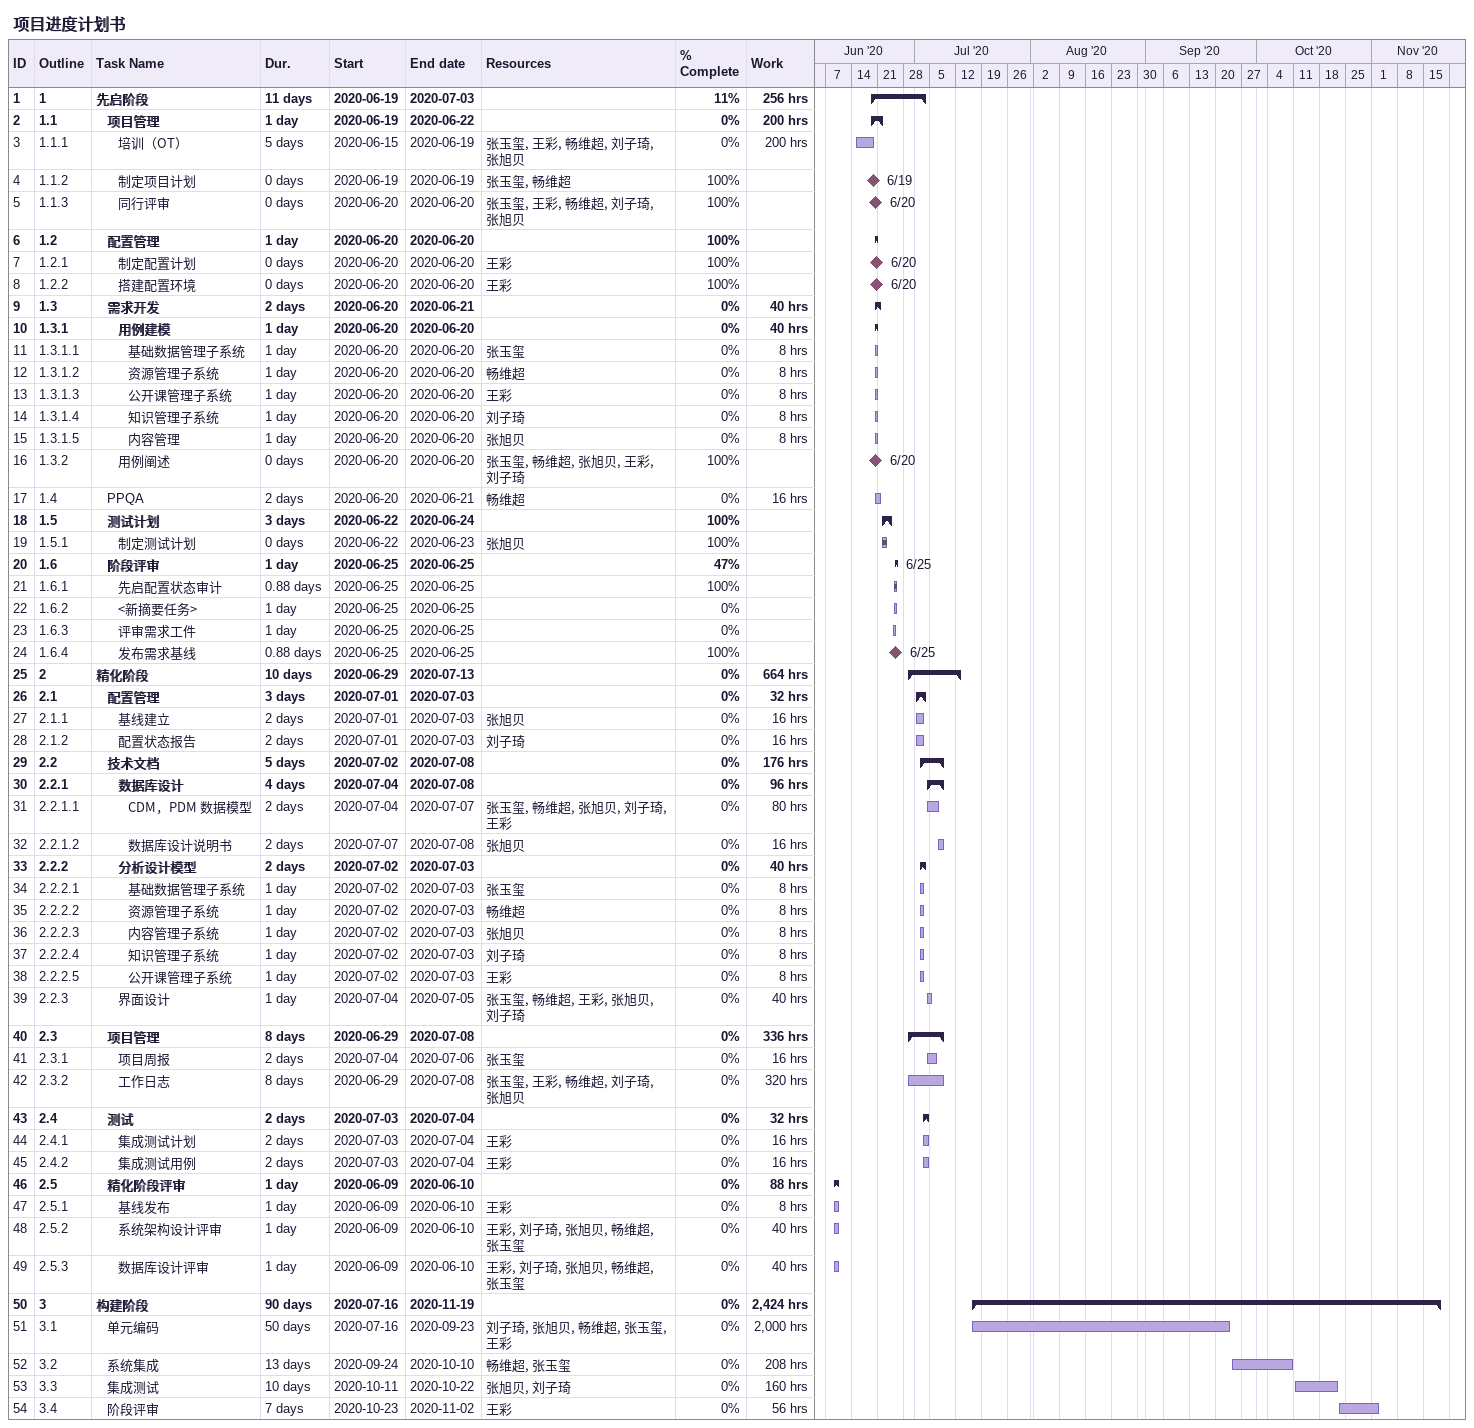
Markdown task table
项目进度计划书

| ID | WBS | Task | Duration | Start | Finish | Resources | % complete | Work (h) |
|---|---|---|---|---|---|---|---|---|
| 1 | 1 | **先启阶段** | 11d | 2020-06-19 | 2020-07-03 |  | 11 | 256 |
| 2 | 1.1 | **项目管理** | 1d | 2020-06-19 | 2020-06-22 |  | 0 | 200 |
| 3 | 1.1.1 | 培训（OT） | 5d | 2020-06-15 | 2020-06-19 | 张玉玺, 王彩, 畅维超, 刘子琦, 张旭贝 | 0 | 200 |
| 4 | 1.1.2 | 制定项目计划 | 0d | 2020-06-19 | 2020-06-19 | 张玉玺, 畅维超 | 100 |  |
| 5 | 1.1.3 | 同行评审 | 0d | 2020-06-20 | 2020-06-20 | 张玉玺, 王彩, 畅维超, 刘子琦, 张旭贝 | 100 |  |
| 6 | 1.2 | **配置管理** | 1d | 2020-06-20 | 2020-06-20 |  | 100 |  |
| 7 | 1.2.1 | 制定配置计划 | 0d | 2020-06-20 | 2020-06-20 | 王彩 | 100 |  |
| 8 | 1.2.2 | 搭建配置环境 | 0d | 2020-06-20 | 2020-06-20 | 王彩 | 100 |  |
| 9 | 1.3 | **需求开发** | 2d | 2020-06-20 | 2020-06-21 |  | 0 | 40 |
| 10 | 1.3.1 | **用例建模** | 1d | 2020-06-20 | 2020-06-20 |  | 0 | 40 |
| 11 | 1.3.1.1 | 基础数据管理子系统 | 1d | 2020-06-20 | 2020-06-20 | 张玉玺 | 0 | 8 |
| 12 | 1.3.1.2 | 资源管理子系统 | 1d | 2020-06-20 | 2020-06-20 | 畅维超 | 0 | 8 |
| 13 | 1.3.1.3 | 公开课管理子系统 | 1d | 2020-06-20 | 2020-06-20 | 王彩 | 0 | 8 |
| 14 | 1.3.1.4 | 知识管理子系统 | 1d | 2020-06-20 | 2020-06-20 | 刘子琦 | 0 | 8 |
| 15 | 1.3.1.5 | 内容管理 | 1d | 2020-06-20 | 2020-06-20 | 张旭贝 | 0 | 8 |
| 16 | 1.3.2 | 用例阐述 | 0d | 2020-06-20 | 2020-06-20 | 张玉玺, 畅维超, 张旭贝, 王彩, 刘子琦 | 100 |  |
| 17 | 1.4 | PPQA | 2d | 2020-06-20 | 2020-06-21 | 畅维超 | 0 | 16 |
| 18 | 1.5 | **测试计划** | 3d | 2020-06-22 | 2020-06-24 |  | 100 |  |
| 19 | 1.5.1 | 制定测试计划 | 0d | 2020-06-22 | 2020-06-23 | 张旭贝 | 100 |  |
| 20 | 1.6 | **阶段评审** | 1d | 2020-06-25 | 2020-06-25 |  | 47 |  |
| 21 | 1.6.1 | 先启配置状态审计 | 0.88d | 2020-06-25 | 2020-06-25 |  | 100 |  |
| 22 | 1.6.2 | <新摘要任务> | 1d | 2020-06-25 | 2020-06-25 |  | 0 |  |
| 23 | 1.6.3 | 评审需求工件 | 1d | 2020-06-25 | 2020-06-25 |  | 0 |  |
| 24 | 1.6.4 | 发布需求基线 | 0.88d | 2020-06-25 | 2020-06-25 |  | 100 |  |
| 25 | 2 | **精化阶段** | 10d | 2020-06-29 | 2020-07-13 |  | 0 | 664 |
| 26 | 2.1 | **配置管理** | 3d | 2020-07-01 | 2020-07-03 |  | 0 | 32 |
| 27 | 2.1.1 | 基线建立 | 2d | 2020-07-01 | 2020-07-03 | 张旭贝 | 0 | 16 |
| 28 | 2.1.2 | 配置状态报告 | 2d | 2020-07-01 | 2020-07-03 | 刘子琦 | 0 | 16 |
| 29 | 2.2 | **技术文档** | 5d | 2020-07-02 | 2020-07-08 |  | 0 | 176 |
| 30 | 2.2.1 | **数据库设计** | 4d | 2020-07-04 | 2020-07-08 |  | 0 | 96 |
| 31 | 2.2.1.1 | CDM，PDM 数据模型 | 2d | 2020-07-04 | 2020-07-07 | 张玉玺, 畅维超, 张旭贝, 刘子琦, 王彩 | 0 | 80 |
| 32 | 2.2.1.2 | 数据库设计说明书 | 2d | 2020-07-07 | 2020-07-08 | 张旭贝 | 0 | 16 |
| 33 | 2.2.2 | **分析设计模型** | 2d | 2020-07-02 | 2020-07-03 |  | 0 | 40 |
| 34 | 2.2.2.1 | 基础数据管理子系统 | 1d | 2020-07-02 | 2020-07-03 | 张玉玺 | 0 | 8 |
| 35 | 2.2.2.2 | 资源管理子系统 | 1d | 2020-07-02 | 2020-07-03 | 畅维超 | 0 | 8 |
| 36 | 2.2.2.3 | 内容管理子系统 | 1d | 2020-07-02 | 2020-07-03 | 张旭贝 | 0 | 8 |
| 37 | 2.2.2.4 | 知识管理子系统 | 1d | 2020-07-02 | 2020-07-03 | 刘子琦 | 0 | 8 |
| 38 | 2.2.2.5 | 公开课管理子系统 | 1d | 2020-07-02 | 2020-07-03 | 王彩 | 0 | 8 |
| 39 | 2.2.3 | 界面设计 | 1d | 2020-07-04 | 2020-07-05 | 张玉玺, 畅维超, 王彩, 张旭贝, 刘子琦 | 0 | 40 |
| 40 | 2.3 | **项目管理** | 8d | 2020-06-29 | 2020-07-08 |  | 0 | 336 |
| 41 | 2.3.1 | 项目周报 | 2d | 2020-07-04 | 2020-07-06 | 张玉玺 | 0 | 16 |
| 42 | 2.3.2 | 工作日志 | 8d | 2020-06-29 | 2020-07-08 | 张玉玺, 王彩, 畅维超, 刘子琦, 张旭贝 | 0 | 320 |
| 43 | 2.4 | **测试** | 2d | 2020-07-03 | 2020-07-04 |  | 0 | 32 |
| 44 | 2.4.1 | 集成测试计划 | 2d | 2020-07-03 | 2020-07-04 | 王彩 | 0 | 16 |
| 45 | 2.4.2 | 集成测试用例 | 2d | 2020-07-03 | 2020-07-04 | 王彩 | 0 | 16 |
| 46 | 2.5 | **精化阶段评审** | 1d | 2020-06-09 | 2020-06-10 |  | 0 | 88 |
| 47 | 2.5.1 | 基线发布 | 1d | 2020-06-09 | 2020-06-10 | 王彩 | 0 | 8 |
| 48 | 2.5.2 | 系统架构设计评审 | 1d | 2020-06-09 | 2020-06-10 | 王彩, 刘子琦, 张旭贝, 畅维超, 张玉玺 | 0 | 40 |
| 49 | 2.5.3 | 数据库设计评审 | 1d | 2020-06-09 | 2020-06-10 | 王彩, 刘子琦, 张旭贝, 畅维超, 张玉玺 | 0 | 40 |
| 50 | 3 | **构建阶段** | 90d | 2020-07-16 | 2020-11-19 |  | 0 | 2424 |
| 51 | 3.1 | 单元编码 | 50d | 2020-07-16 | 2020-09-23 | 刘子琦, 张旭贝, 畅维超, 张玉玺, 王彩 | 0 | 2000 |
| 52 | 3.2 | 系统集成 | 13d | 2020-09-24 | 2020-10-10 | 畅维超, 张玉玺 | 0 | 208 |
| 53 | 3.3 | 集成测试 | 10d | 2020-10-11 | 2020-10-22 | 张旭贝, 刘子琦 | 0 | 160 |
| 54 | 3.4 | 阶段评审 | 7d | 2020-10-23 | 2020-11-02 | 王彩 | 0 | 56 |
